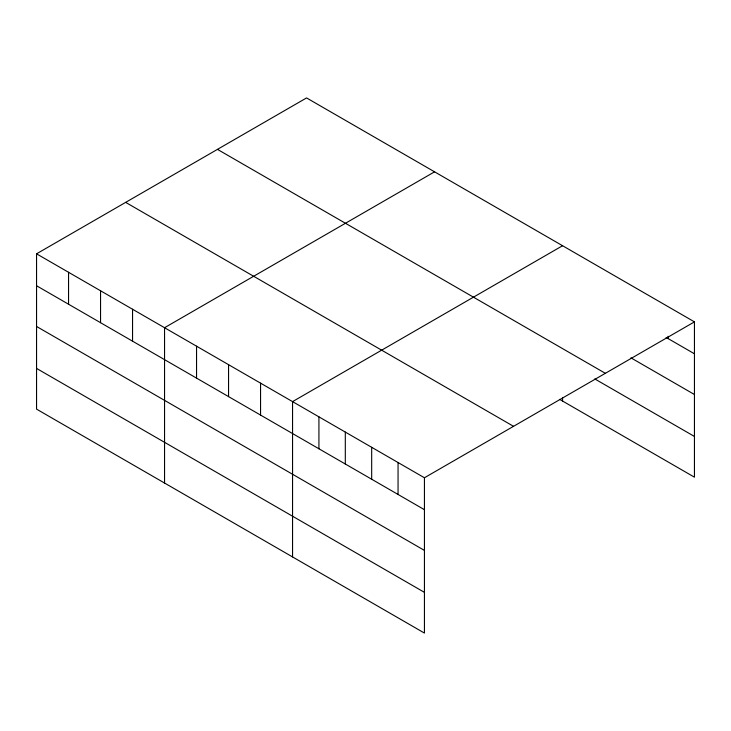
<?xml version="1.0" encoding="UTF-8"?>
<svg xmlns="http://www.w3.org/2000/svg" width="731" height="731" viewBox="0 0 731 731"><rect width="100%" height="100%" fill="white"/><g stroke="black" fill="none" stroke-linecap="round" stroke-linejoin="round"><path stroke-width="1.1" d="M36.55 253.821L424.437 477.763L424.437 633.073L36.55 409.132L36.55 253.821L306.563 97.927L694.45 321.868L694.45 477.179L559.663 399.364M434.57 171.822L164.548 327.716L164.548 483.036M562.568 245.726L292.555 401.621L292.555 556.931M424.437 477.763L694.45 321.868M666.124 337.439L694.45 353.795M630.954 357.852L694.45 394.512M217.463 149.371L605.341 373.313M594.806 378.941L694.45 436.462M125.659 202.368L513.537 426.319M36.55 285.748L424.437 509.69M36.55 326.465L424.437 550.406M36.55 368.415L424.437 592.357M668.07 336.287L668.07 338.572M562.568 397.646L562.568 401.045M398.057 462.531L398.057 494.467M371.677 447.299L371.677 479.234M345.306 432.076L345.306 464.002M318.926 416.844L318.926 448.779M260.556 383.145L260.556 415.071M228.556 364.668L228.556 396.604M196.548 346.192L196.548 378.128M132.549 309.24L132.549 341.176M100.549 290.764L100.549 322.7M68.55 272.288L68.55 304.224"/></g></svg>
